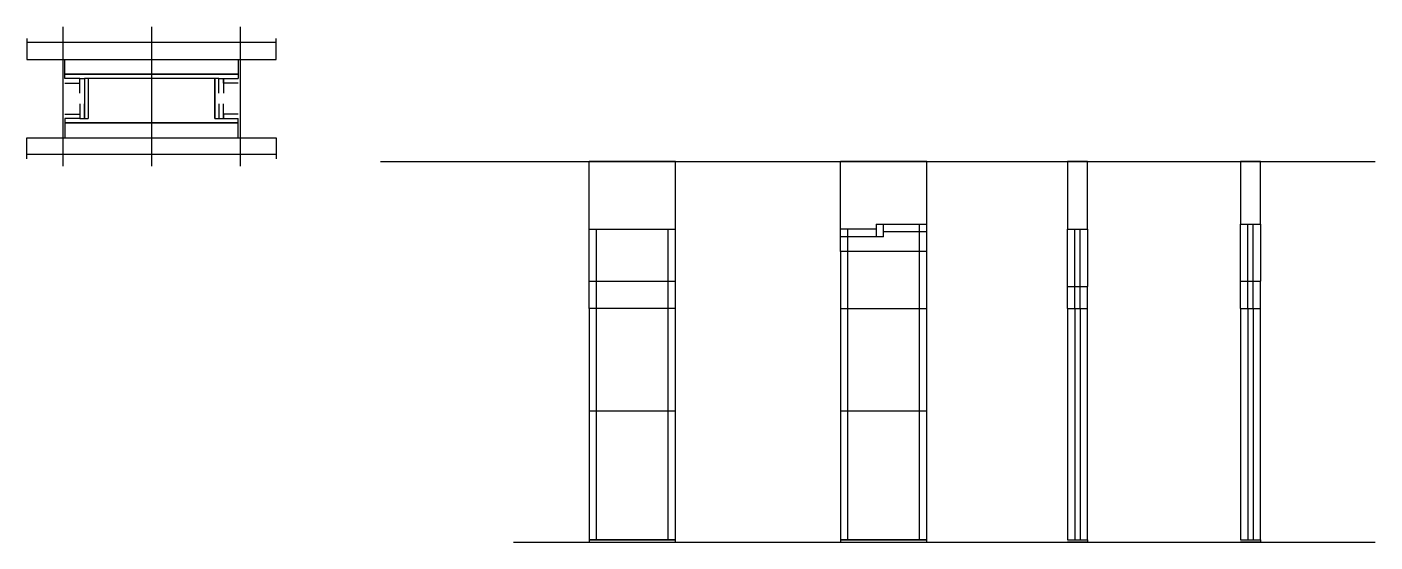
# Model space of a CAD drawing. Header units: metres. Extents: x 2916 to 4193, y 5502 to 5990.
import ezdxf

# ---------------------------------------------------------------- set-up
doc = ezdxf.new("R2010")
doc.units = ezdxf.units.M
for name, color, linetype in [('CHAPA', 7, 'Continuous'), ('COTA', 7, 'Continuous'), ('Hachura', 7, 'Continuous'), ('Madeira', 7, 'Continuous'), ('Nível', 7, 'Continuous'), ('Painéis', 7, 'Continuous'), ('Perfil Metálico', 7, 'Continuous'), ('SARR_2.2x7', 7, 'Continuous'), ('SARRAFO', 7, 'Continuous')]:
    doc.layers.add(name, color=color, linetype=linetype)

msp = doc.modelspace()

# ---------------------------------------------------------------- linework, layer by layer
at = {"layer": 'CHAPA', "color": 7, "lineweight": 25}
for points in [[(2952.4, 5941.1), (2952.4, 5945.1), (3116.4, 5945.1), (3116.4, 5941.1)], [(2952.4, 5941.1), (2952.4, 5945.1), (3116.4, 5945.1), (3116.4, 5941.1)], [(2974.4, 5941.1), (2970.8, 5941.1), (2970.8, 5903.1), (2974.4, 5903.1)], [(2974.4, 5941.1), (2970.8, 5941.1), (2970.8, 5903.1), (2974.4, 5903.1)], [(3098, 5941.1), (3094.4, 5941.1), (3094.4, 5903.1), (3098, 5903.1)], [(3098, 5941.1), (3094.4, 5941.1), (3094.4, 5903.1), (3098, 5903.1)], [(2952.4, 5903.1), (2952.4, 5899.1), (3116.4, 5899.1), (3116.4, 5903.1)], [(2952.4, 5903.1), (2952.4, 5899.1), (3116.4, 5899.1), (3116.4, 5903.1)]]:
    msp.add_lwpolyline(points, dxfattribs=at)
at = {"layer": 'COTA', "color": 7, "lineweight": 25}
for p, q in [((3448.8, 5798.4), (3448.8, 5862.4)), ((3530.8, 5862.4), (3448.8, 5862.4)), ((3530.8, 5798.4), (3530.8, 5862.4)), ((3768.8, 5862.4), (3686.8, 5862.4)), ((3686.8, 5798.4), (3686.8, 5862.4)), ((3768.8, 5803.4), (3768.8, 5862.4))]:
    msp.add_line(p, q, dxfattribs=at)
for points in [[(3921, 5798.4), (3921, 5862.4), (3902, 5862.4), (3902, 5798.4)], [(4084.7, 5803.4), (4084.7, 5862.4), (4065.7, 5862.4), (4065.7, 5803.4)]]:
    msp.add_lwpolyline(points, dxfattribs=at)
at = {"layer": 'Hachura', "color": 7, "lineweight": 25}
for p, q in [((2950.4, 5989.9), (2950.4, 5858.1)), ((3034.4, 5989.9), (3034.4, 5858.1)), ((3118.4, 5989.9), (3118.4, 5858.1))]:
    msp.add_line(p, q, dxfattribs=at)
at = {"layer": 'Madeira', "color": 7, "lineweight": 25}
for points in [[(3116.4, 5959.1), (3116.4, 5945.1), (2952.4, 5945.1), (2952.4, 5959.1)], [(3116.4, 5885.1), (3116.4, 5899.1), (2952.4, 5899.1), (2952.4, 5885.1)]]:
    msp.add_lwpolyline(points, dxfattribs=at)
at = {"layer": 'Nível', "color": 7, "lineweight": 25}
for p, q in [((3251.2, 5862.4), (4193.2, 5862.4)), ((3377.3, 5502.4), (4193.2, 5502.4))]:
    msp.add_line(p, q, dxfattribs=at)
at = {"layer": 'Painéis', "color": 7, "lineweight": 25}
for p, q in [((3448.8, 5798.4), (3530.8, 5798.4)), ((3448.8, 5749.4), (3448.8, 5798.4)), ((3530.8, 5749.4), (3530.8, 5798.4)), ((3686.8, 5777.4), (3686.8, 5798.4)), ((3720.8, 5798.4), (3686.8, 5798.4)), ((3720.8, 5803.4), (3768.8, 5803.4)), ((3720.8, 5803.4), (3720.8, 5798.4)), ((3768.8, 5777.4), (3768.8, 5803.4)), ((3902, 5744.4), (3902, 5798.4)), ((3902, 5798.4), (3921, 5798.4)), ((3921, 5798.4), (3921, 5744.4)), ((4065.7, 5749.4), (4065.7, 5803.4)), ((4065.7, 5803.4), (4084.7, 5803.4)), ((4084.7, 5803.4), (4084.7, 5749.4)), ((3768.8, 5777.4), (3686.8, 5777.4)), ((3686.8, 5777.4), (3686.8, 5723.4)), ((3768.8, 5723.4), (3768.8, 5777.4)), ((3448.8, 5749.4), (3530.8, 5749.4)), ((3448.8, 5723.4), (3448.8, 5749.4)), ((3530.8, 5723.4), (3530.8, 5749.4)), ((4065.7, 5749.4), (4084.7, 5749.4)), ((4065.7, 5723.4), (4065.7, 5749.4)), ((4065.7, 5749.4), (4084.7, 5749.4)), ((4065.7, 5749.4), (4084.7, 5749.4)), ((4084.7, 5723.4), (4084.7, 5749.4)), ((3902, 5744.4), (3921, 5744.4)), ((3902, 5723.4), (3902, 5744.4)), ((3902, 5744.4), (3921, 5744.4)), ((3902, 5744.4), (3921, 5744.4)), ((3921, 5723.4), (3921, 5744.4)), ((3448.8, 5723.4), (3448.8, 5626.4)), ((3530.8, 5723.4), (3448.8, 5723.4)), ((3530.8, 5626.4), (3530.8, 5723.4)), ((3686.8, 5723.4), (3686.8, 5626.4)), ((3686.8, 5723.4), (3768.8, 5723.4)), ((3768.8, 5626.4), (3768.8, 5723.4)), ((3902, 5723.4), (3902, 5504.4)), ((3902, 5723.4), (3921, 5723.4)), ((3921, 5504.4), (3921, 5723.4)), ((4065.7, 5723.4), (4065.7, 5504.4)), ((4065.7, 5723.4), (4084.7, 5723.4)), ((4084.7, 5504.4), (4084.7, 5723.4)), ((3448.8, 5626.4), (3448.8, 5502.4)), ((3530.8, 5626.4), (3448.8, 5626.4)), ((3530.8, 5502.4), (3530.8, 5626.4)), ((3686.8, 5626.4), (3686.8, 5502.4)), ((3768.8, 5626.4), (3686.8, 5626.4)), ((3768.8, 5502.4), (3768.8, 5626.4)), ((3448.8, 5504.4), (3530.8, 5504.4)), ((3686.8, 5504.4), (3768.8, 5504.4)), ((3902, 5504.4), (3921, 5504.4)), ((4065.7, 5504.4), (4084.7, 5504.4))]:
    msp.add_line(p, q, dxfattribs=at)
for points in [[(3094.4, 5903.1), (3094.4, 5941.1), (2974.4, 5941.1), (2974.4, 5903.1)], [(3530.8, 5504.4), (3448.8, 5504.4), (3448.8, 5502.4), (3530.8, 5502.4)], [(3768.8, 5504.4), (3686.8, 5504.4), (3686.8, 5502.4), (3768.8, 5502.4)], [(3902, 5504.4), (3921, 5504.4), (3921, 5502.4), (3902, 5502.4)], [(4065.7, 5504.4), (4084.7, 5504.4), (4084.7, 5502.4), (4065.7, 5502.4)]]:
    msp.add_lwpolyline(points, dxfattribs=at)
at = {"layer": 'Perfil Metálico', "color": 7, "lineweight": 25}
for points in [[(2916.4, 5979.1), (2916.4, 5959.1), (3152.4, 5959.1), (3152.4, 5979.1)], [(3152.4, 5963.1), (3152.4, 5975.1), (2916.4, 5975.1), (2916.4, 5963.1)], [(2916.4, 5865.1), (2916.4, 5885.1), (3152.4, 5885.1), (3152.4, 5865.1)], [(3152.4, 5881.1), (3152.4, 5869.1), (2916.4, 5869.1), (2916.4, 5881.1)]]:
    msp.add_lwpolyline(points, dxfattribs=at)
at = {"layer": 'SARR_2.2x7', "color": 7, "lineweight": 25}
for p, q in [((3455.8, 5749.4), (3455.8, 5798.4)), ((3523.8, 5749.4), (3523.8, 5798.4)), ((3693.8, 5777.4), (3693.8, 5798.4)), ((3720.8, 5798.4), (3720.8, 5791.4)), ((3727.8, 5791.4), (3727.8, 5803.4)), ((3761.8, 5777.4), (3761.8, 5803.4)), ((3909, 5744.4), (3909, 5798.4)), ((3913.9, 5744.4), (3913.9, 5798.4)), ((4072.7, 5749.4), (4072.7, 5803.4)), ((4077.6, 5749.4), (4077.6, 5803.4)), ((3720.8, 5791.4), (3686.8, 5791.4)), ((3727.8, 5791.4), (3720.8, 5791.4)), ((3727.8, 5796.4), (3768.8, 5796.4)), ((3693.8, 5723.4), (3693.8, 5777.4)), ((3761.8, 5723.4), (3761.8, 5777.4)), ((3455.8, 5723.4), (3455.8, 5749.4)), ((3523.8, 5723.4), (3523.8, 5749.4)), ((4072.7, 5723.4), (4072.7, 5749.4)), ((4077.6, 5723.4), (4077.6, 5749.4)), ((3908.9, 5723.4), (3908.9, 5744.4)), ((3913.9, 5723.4), (3913.9, 5744.4)), ((3455.8, 5626.4), (3455.8, 5723.4)), ((3523.8, 5626.4), (3523.8, 5723.4)), ((3693.8, 5626.4), (3693.8, 5723.4)), ((3761.8, 5626.4), (3761.8, 5723.4)), ((3909, 5723.4), (3909, 5504.4)), ((3914, 5723.4), (3914, 5504.4)), ((4072.7, 5723.4), (4072.7, 5504.4)), ((4077.7, 5723.4), (4077.7, 5504.4)), ((3455.8, 5504.4), (3455.8, 5626.4)), ((3523.8, 5504.4), (3523.8, 5626.4)), ((3693.8, 5504.4), (3693.8, 5626.4)), ((3761.8, 5504.4), (3761.8, 5626.4)), ((3455.8, 5504.4), (3455.8, 5504.4)), ((3523.8, 5504.4), (3523.8, 5504.4)), ((3693.8, 5504.4), (3693.8, 5504.4)), ((3761.8, 5504.4), (3761.8, 5504.4))]:
    msp.add_line(p, q, dxfattribs=at)
at = {"layer": 'SARRAFO', "color": 7, "lineweight": 25}
for points in [[(2952.4, 5936.7), (2966.4, 5936.7), (2966.4, 5941.1), (2952.4, 5941.1)], [(2966.4, 5927.1), (2966.4, 5941.1), (2970.8, 5941.1), (2970.8, 5927.1)], [(3098, 5927.1), (3098, 5941.1), (3102.4, 5941.1), (3102.4, 5927.1)], [(3116.4, 5936.7), (3102.4, 5936.7), (3102.4, 5941.1), (3116.4, 5941.1)], [(2966.4, 5917.1), (2966.4, 5903.1), (2970.8, 5903.1), (2970.8, 5917.1)], [(3098, 5917.1), (3098, 5903.1), (3102.4, 5903.1), (3102.4, 5917.1)], [(2952.4, 5907.5), (2966.4, 5907.5), (2966.4, 5903.1), (2952.4, 5903.1)], [(3116.4, 5907.5), (3102.4, 5907.5), (3102.4, 5903.1), (3116.4, 5903.1)]]:
    msp.add_lwpolyline(points, dxfattribs=at)

doc.saveas('drawing.dxf')
